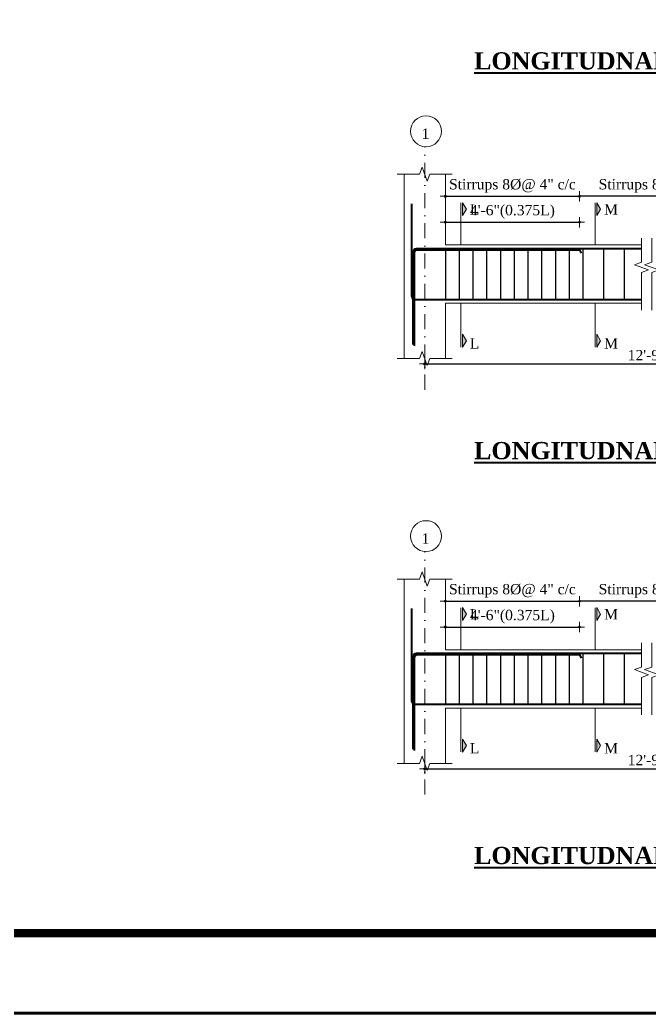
# Model space of a CAD drawing. Header units: inches. Extents: x 897 to 49934, y -34925 to -18564.
# Drawn here: x 25265 to 25631, y -25586 to -25009 of the extents above; entities that cross this region are included whole.
import ezdxf

# ---------------------------------------------------------------- set-up
doc = ezdxf.new("R2010")
doc.units = ezdxf.units.IN
doc.header["$LTSCALE"] = 35
doc.header["$MEASUREMENT"] = 0
doc.header["$PDMODE"] = 34
doc.linetypes.add('DASHDOTX2', pattern=[2, 1, -0.5, 0, -0.5])
for name, color, linetype, lineweight in [('SES- Door&Window', 21, 'Continuous', 15), ('SES-CENTRE', 8, 'DASHDOTX2', 13), ('SES-DIMENSION', 142, 'Continuous', 13), ('SES-HACTH', 8, 'Continuous', 13), ('SES-REBARS', 1, 'Continuous', 40), ('SES-SHEETS', 7, 'Continuous', 60), ('SES-SLAB OUTLINE', 4, 'Continuous', 18), ('SES-TEXT', 3, 'Continuous', 20), ('SES-TitleText', 7, 'Continuous', 40)]:
    doc.layers.add(name, color=color, linetype=linetype, lineweight=lineweight)
doc.layers.add('SES-STIRRUP', color=10, linetype='Continuous')
doc.styles.add('SES-ARAIL', font='times.ttf', dxfattribs={"height": 6})
doc.styles.add('SES-Title Text', font='times.ttf', dxfattribs={"height": 10})
doc.dimstyles.new('1.4', dxfattribs={"dimscale": 0, "dimtxt": 6, "dimasz": 0.5, "dimexe": 2, "dimexo": 9, "dimgap": 2, "dimtad": 1, "dimdec": 0, "dimlfac": 0.5, "dimzin": 3, "dimdsep": 46, "dimlunit": 4, "dimtxsty": 'SES-ARAIL', "dimblk": 'DIM', "dimcen": 3, "dimdle": 3, "dimse1": 1, "dimse2": 1, "dimclrd": 256, "dimclre": 256, "dimclrt": 7, "dimadec": 1, "dimazin": 2, "dimtfac": 1, "dimtdec": 0, "dimtix": 1, "dimtofl": 0, "dimtmove": 2, "dimatfit": 3, "dimldrblk": 'arrow', "dimfxl": 2, "dimfrac": 2, "dimtolj": 2, "dimtzin": 0, "dimarcsym": 0})

# ---------------------------------------------------------------- blocks, each defined once
blk = doc.blocks.new('s1')
at = {"layer": 'SES-SHEETS', "color": 8}
blk.add_lwpolyline([(14202.23, -12888.64), (17370.23, -12888.64), (17370.23, -15126.64), (14202.23, -15126.64)], close=True, dxfattribs=at)
at = {"layer": 'SES-SHEETS'}
for points in [[(14295.23, -12933.64), (17325.23, -12933.64), (17325.23, -15081.64), (14295.23, -15081.64)], [(14296.23, -12934.64), (17324.23, -12934.64), (17324.23, -15080.64), (14296.23, -15080.64)], [(14297.23, -12935.64), (17323.23, -12935.64), (17323.23, -15079.64), (14297.23, -15079.64)], [(14298.23, -12936.64), (17322.23, -12936.64), (17322.23, -15078.64), (14298.23, -15078.64)]]:
    blk.add_lwpolyline(points, close=True, dxfattribs=at)
blk = doc.blocks.new('DIM')
at = {"layer": 'SES-DIMENSION'}
h = blk.add_hatch(color=256, dxfattribs=at)
h.paths.add_polyline_path([(0, 1.3), (0, 0), (1.3, 0, 0.414214)])
h.paths.add_polyline_path([(1.3, 0), (0, 0), (0, -1.3, 0.414214)])
h.paths.add_polyline_path([(0, 0), (-1.3, 0, 0.414214), (0, -1.3)])
h.paths.add_polyline_path([(0, 1.3, 0.414214), (-1.3, 0), (0, 0)])
for p, q in [((-6, 0), (6, 0)), ((0, 6), (0, -6))]:
    blk.add_line(p, q, dxfattribs=at)
blk.add_circle((0, 0), 1.28, dxfattribs=at)
blk = doc.blocks.new('*D250')
at = {"layer": 'Defpoints', "color": 0, "ltscale": 10, "transparency": 16777216}
for p in [(25590, -25361.95), (25512, -25382.67), (25590, -25385.42)]:
    blk.add_point(p, dxfattribs=at)
at = {"layer": 'SES-DIMENSION', "lineweight": -2, "ltscale": 10, "transparency": 16777216}
blk.add_line((25512.5, -25361.95), (25589.5, -25361.95), dxfattribs=at)
at = {"layer": 'SES-DIMENSION', "lineweight": -2, "ltscale": 10, "transparency": 16777216, "xscale": 0.5, "yscale": 0.5, "zscale": 0.5, "rotation": 180}
blk.add_blockref('DIM', (25512, -25361.95), dxfattribs=at)
at = {"layer": 'SES-DIMENSION', "lineweight": -2, "ltscale": 10, "transparency": 16777216, "xscale": 0.5, "yscale": 0.5, "zscale": 0.5}
blk.add_blockref('DIM', (25590, -25361.95), dxfattribs=at)
at = {"layer": 'SES-DIMENSION', "color": 7, "ltscale": 10, "transparency": 16777216, "insert": (25551, -25355.93), "char_height": 6, "attachment_point": 5, "style": 'SES-ARAIL'}
blk.add_mtext('\\A2;4\'-6"(0.375L)', dxfattribs=at)
blk = doc.blocks.new('arrow')
at = {"layer": 'SES-DIMENSION'}
blk.add_lwpolyline([(1.2, 0, 0, 2.1, 0), (-2.3, 0, 0, 0, 0), (1.2, 0, 0, 0, 0)], format="xyseb", dxfattribs=at)
blk = doc.blocks.new('*D251')
at = {"layer": 'Defpoints', "color": 0, "ltscale": 10, "transparency": 16777216}
for p in [(25590, -25346.91), (25512, -25358.89), (25590, -25363.45)]:
    blk.add_point(p, dxfattribs=at)
at = {"layer": 'SES-DIMENSION', "lineweight": -2, "ltscale": 10, "transparency": 16777216}
blk.add_line((25512.5, -25346.91), (25589.5, -25346.91), dxfattribs=at)
at = {"layer": 'SES-DIMENSION', "lineweight": -2, "ltscale": 10, "transparency": 16777216, "xscale": 0.5, "yscale": 0.5, "zscale": 0.5, "rotation": 180}
blk.add_blockref('DIM', (25512, -25346.91), dxfattribs=at)
at = {"layer": 'SES-DIMENSION', "lineweight": -2, "ltscale": 10, "transparency": 16777216, "xscale": 0.5, "yscale": 0.5, "zscale": 0.5}
blk.add_blockref('DIM', (25590, -25346.91), dxfattribs=at)
at = {"layer": 'SES-DIMENSION', "color": 7, "ltscale": 10, "transparency": 16777216, "insert": (25551, -25340.88), "char_height": 6, "attachment_point": 5, "style": 'SES-ARAIL'}
blk.add_mtext('\\A2;Stirrups 8%%C@ 4" c/c', dxfattribs=at)
blk = doc.blocks.new('*D261')
at = {"layer": 'Defpoints', "color": 0, "ltscale": 10, "transparency": 16777216}
for p in [(25590, -25346.91), (25686, -25364.95), (25590, -25385.42)]:
    blk.add_point(p, dxfattribs=at)
at = {"layer": 'SES-DIMENSION', "lineweight": -2, "ltscale": 10, "transparency": 16777216}
blk.add_line((25685.5, -25346.91), (25590.5, -25346.91), dxfattribs=at)
at = {"layer": 'SES-DIMENSION', "lineweight": -2, "ltscale": 10, "transparency": 16777216, "xscale": 0.5, "yscale": 0.5, "zscale": 0.5, "rotation": 180}
blk.add_blockref('DIM', (25590, -25346.91), dxfattribs=at)
at = {"layer": 'SES-DIMENSION', "lineweight": -2, "ltscale": 10, "transparency": 16777216, "xscale": 0.5, "yscale": 0.5, "zscale": 0.5}
blk.add_blockref('DIM', (25686, -25346.91), dxfattribs=at)
at = {"layer": 'SES-DIMENSION', "color": 7, "ltscale": 10, "transparency": 16777216, "insert": (25638, -25340.88), "char_height": 6, "attachment_point": 5, "style": 'SES-ARAIL'}
blk.add_mtext('\\A2;Stirrups 8%%C@ 6" c/c', dxfattribs=at)
blk = doc.blocks.new('*D262')
at = {"layer": 'Defpoints', "color": 0, "ltscale": 10, "transparency": 16777216}
for p in [(25500, -25444.35), (25758, -25443.24), (25758, -25444.35)]:
    blk.add_point(p, dxfattribs=at)
at = {"layer": 'SES-DIMENSION', "lineweight": -2, "ltscale": 10, "transparency": 16777216}
blk.add_line((25500.5, -25444.35), (25757.5, -25444.35), dxfattribs=at)
at = {"layer": 'SES-DIMENSION', "lineweight": -2, "ltscale": 10, "transparency": 16777216, "xscale": 0.5, "yscale": 0.5, "zscale": 0.5, "rotation": 180}
blk.add_blockref('DIM', (25500, -25444.35), dxfattribs=at)
at = {"layer": 'SES-DIMENSION', "lineweight": -2, "ltscale": 10, "transparency": 16777216, "xscale": 0.5, "yscale": 0.5, "zscale": 0.5}
blk.add_blockref('DIM', (25758, -25444.35), dxfattribs=at)
at = {"layer": 'SES-DIMENSION', "color": 7, "ltscale": 10, "transparency": 16777216, "insert": (25629, -25439.29), "char_height": 6, "attachment_point": 5, "style": 'SES-ARAIL'}
blk.add_mtext('\\A2;12\'-9"', dxfattribs=at)
blk = doc.blocks.new('*D263')
at = {"layer": 'Defpoints', "color": 0, "ltscale": 10, "transparency": 16777216}
for p in [(25590, -25126.57), (25512, -25147.28), (25590, -25150.03)]:
    blk.add_point(p, dxfattribs=at)
at = {"layer": 'SES-DIMENSION', "lineweight": -2, "ltscale": 10, "transparency": 16777216}
blk.add_line((25512.5, -25126.57), (25589.5, -25126.57), dxfattribs=at)
at = {"layer": 'SES-DIMENSION', "lineweight": -2, "ltscale": 10, "transparency": 16777216, "xscale": 0.5, "yscale": 0.5, "zscale": 0.5, "rotation": 180}
blk.add_blockref('DIM', (25512, -25126.57), dxfattribs=at)
at = {"layer": 'SES-DIMENSION', "lineweight": -2, "ltscale": 10, "transparency": 16777216, "xscale": 0.5, "yscale": 0.5, "zscale": 0.5}
blk.add_blockref('DIM', (25590, -25126.57), dxfattribs=at)
at = {"layer": 'SES-DIMENSION', "color": 7, "ltscale": 10, "transparency": 16777216, "insert": (25551, -25120.54), "char_height": 6, "attachment_point": 5, "style": 'SES-ARAIL'}
blk.add_mtext('\\A2;4\'-6"(0.375L)', dxfattribs=at)
blk = doc.blocks.new('*D264')
at = {"layer": 'Defpoints', "color": 0, "ltscale": 10, "transparency": 16777216}
for p in [(25590, -25111.52), (25512, -25123.5), (25590, -25128.07)]:
    blk.add_point(p, dxfattribs=at)
at = {"layer": 'SES-DIMENSION', "lineweight": -2, "ltscale": 10, "transparency": 16777216}
blk.add_line((25512.5, -25111.52), (25589.5, -25111.52), dxfattribs=at)
at = {"layer": 'SES-DIMENSION', "lineweight": -2, "ltscale": 10, "transparency": 16777216, "xscale": 0.5, "yscale": 0.5, "zscale": 0.5, "rotation": 180}
blk.add_blockref('DIM', (25512, -25111.52), dxfattribs=at)
at = {"layer": 'SES-DIMENSION', "lineweight": -2, "ltscale": 10, "transparency": 16777216, "xscale": 0.5, "yscale": 0.5, "zscale": 0.5}
blk.add_blockref('DIM', (25590, -25111.52), dxfattribs=at)
at = {"layer": 'SES-DIMENSION', "color": 7, "ltscale": 10, "transparency": 16777216, "insert": (25551, -25105.49), "char_height": 6, "attachment_point": 5, "style": 'SES-ARAIL'}
blk.add_mtext('\\A2;Stirrups 8%%C@ 4" c/c', dxfattribs=at)
blk = doc.blocks.new('*D274')
at = {"layer": 'Defpoints', "color": 0, "ltscale": 10, "transparency": 16777216}
for p in [(25590, -25111.52), (25686, -25129.57), (25590, -25150.03)]:
    blk.add_point(p, dxfattribs=at)
at = {"layer": 'SES-DIMENSION', "lineweight": -2, "ltscale": 10, "transparency": 16777216}
blk.add_line((25685.5, -25111.52), (25590.5, -25111.52), dxfattribs=at)
at = {"layer": 'SES-DIMENSION', "lineweight": -2, "ltscale": 10, "transparency": 16777216, "xscale": 0.5, "yscale": 0.5, "zscale": 0.5, "rotation": 180}
blk.add_blockref('DIM', (25590, -25111.52), dxfattribs=at)
at = {"layer": 'SES-DIMENSION', "lineweight": -2, "ltscale": 10, "transparency": 16777216, "xscale": 0.5, "yscale": 0.5, "zscale": 0.5}
blk.add_blockref('DIM', (25686, -25111.52), dxfattribs=at)
at = {"layer": 'SES-DIMENSION', "color": 7, "ltscale": 10, "transparency": 16777216, "insert": (25638, -25105.49), "char_height": 6, "attachment_point": 5, "style": 'SES-ARAIL'}
blk.add_mtext('\\A2;Stirrups 8%%C@ 6" c/c', dxfattribs=at)
blk = doc.blocks.new('*D275')
at = {"layer": 'Defpoints', "color": 0, "ltscale": 10, "transparency": 16777216}
for p in [(25500, -25208.96), (25758, -25207.86), (25758, -25208.96)]:
    blk.add_point(p, dxfattribs=at)
at = {"layer": 'SES-DIMENSION', "lineweight": -2, "ltscale": 10, "transparency": 16777216}
blk.add_line((25500.5, -25208.96), (25757.5, -25208.96), dxfattribs=at)
at = {"layer": 'SES-DIMENSION', "lineweight": -2, "ltscale": 10, "transparency": 16777216, "xscale": 0.5, "yscale": 0.5, "zscale": 0.5, "rotation": 180}
blk.add_blockref('DIM', (25500, -25208.96), dxfattribs=at)
at = {"layer": 'SES-DIMENSION', "lineweight": -2, "ltscale": 10, "transparency": 16777216, "xscale": 0.5, "yscale": 0.5, "zscale": 0.5}
blk.add_blockref('DIM', (25758, -25208.96), dxfattribs=at)
at = {"layer": 'SES-DIMENSION', "color": 7, "ltscale": 10, "transparency": 16777216, "insert": (25629, -25203.9), "char_height": 6, "attachment_point": 5, "style": 'SES-ARAIL'}
blk.add_mtext('\\A2;12\'-9"', dxfattribs=at)

msp = doc.modelspace()

# ---------------------------------------------------------------- hatches: boundary and pattern name
at = {"layer": 'SES-HACTH', "ltscale": 10}
for points in [[(25521.91, -25115.28), (25521.91, -25122.78), (25524.22, -25119.03)], [(25599.99, -25115.28), (25599.99, -25122.78), (25602.3, -25119.03)], [(25521.91, -25199.23), (25521.91, -25191.72), (25524.22, -25195.47)], [(25599.99, -25199.23), (25599.99, -25191.72), (25602.3, -25195.47)], [(25521.91, -25350.67), (25521.91, -25358.17), (25524.22, -25354.42)], [(25599.99, -25350.67), (25599.99, -25358.17), (25602.3, -25354.42)], [(25521.91, -25434.61), (25521.91, -25427.11), (25524.22, -25430.86)], [(25599.99, -25434.61), (25599.99, -25427.11), (25602.3, -25430.86)]]:
    msp.add_hatch(color=256, dxfattribs=at).paths.add_polyline_path(points)

# ---------------------------------------------------------------- linework, layer by layer
at = {"layer": 'SES-CENTRE', "ltscale": 0.25}
for p, q in [((25500, -25223.96), (25500, -25082.72)), ((25500, -25459.34), (25500, -25318.1))]:
    msp.add_line(p, q, dxfattribs=at)
at = {"layer": 'SES-DIMENSION', "ltscale": 10}
for p, q in [((25521.05, -25139.83), (25521.05, -25115.33)), ((25599.13, -25139.83), (25599.13, -25115.33)), ((25521.05, -25199.18), (25521.05, -25173.63)), ((25599.13, -25199.18), (25599.13, -25173.63)), ((25521.05, -25375.21), (25521.05, -25350.72)), ((25599.13, -25375.21), (25599.13, -25350.72)), ((25521.05, -25434.56), (25521.05, -25409.02)), ((25599.13, -25434.56), (25599.13, -25409.02))]:
    msp.add_line(p, q, dxfattribs=at)
for points in [[(25521.91, -25122.78), (25521.91, -25115.28), (25524.22, -25119.03), (25521.91, -25122.78)], [(25599.99, -25122.78), (25599.99, -25115.28), (25602.3, -25119.03), (25599.99, -25122.78)], [(25521.91, -25358.17), (25521.91, -25350.67), (25524.22, -25354.42), (25521.91, -25358.17)], [(25599.99, -25358.17), (25599.99, -25350.67), (25602.3, -25354.42), (25599.99, -25358.17)]]:
    msp.add_lwpolyline(points, dxfattribs=at)
at = {"layer": 'SES-DIMENSION', "linetype": 'Continuous', "ltscale": 10}
for centre in [(25500.77, -25073.72), (25500.77, -25309.1)]:
    msp.add_circle(centre, 9, dxfattribs=at)
at = {"layer": 'SES-REBARS', "ltscale": 10}
for points in [[(25512, -25171.63), (25494.52, -25171.63, -0.414214), (25492.5, -25169.62), (25492.5, -25115.83)], [(25493.25, -25197.63), (25493.25, -25143.85, -0.414214), (25495.27, -25141.83), (25512, -25141.83)], [(25494, -25198.38), (25494, -25144.6, -0.414214), (25496.02, -25142.58), (25512, -25142.58)], [(25512, -25407.02), (25494.52, -25407.02, -0.414214), (25492.5, -25405), (25492.5, -25351.21)], [(25493.25, -25433.02), (25493.25, -25379.23, -0.414214), (25495.27, -25377.21), (25512, -25377.21)], [(25494, -25433.77), (25494, -25379.98, -0.414214), (25496.02, -25377.96), (25512, -25377.96)]]:
    msp.add_lwpolyline(points, format="xyb", dxfattribs=at)
for points in [[(25512, -25141.83), (25626, -25141.83)], [(25512, -25142.58), (25590, -25142.58), (25590.96, -25144.58)], [(25626, -25171.63), (25512, -25171.63)], [(25512, -25377.21), (25626, -25377.21)], [(25512, -25377.96), (25590, -25377.96), (25590.96, -25379.96)], [(25626, -25407.02), (25512, -25407.02)]]:
    msp.add_lwpolyline(points, dxfattribs=at)
at = {"layer": 'SES-SLAB OUTLINE', "ltscale": 10}
for p, q in [((25488, -25205.83), (25488, -25098.66)), ((25512, -25139.83), (25512, -25098.66)), ((25512, -25139.83), (25626, -25139.83)), ((25512, -25205.83), (25512, -25173.63)), ((25512, -25173.63), (25626, -25173.63)), ((25488, -25441.21), (25488, -25334.05)), ((25512, -25375.21), (25512, -25334.05)), ((25512, -25375.21), (25626, -25375.21)), ((25512, -25441.21), (25512, -25409.02)), ((25512, -25409.02), (25626, -25409.02))]:
    msp.add_line(p, q, dxfattribs=at)
at = {"layer": 'SES-SLAB OUTLINE', "linetype": 'Continuous', "ltscale": 10}
for points in [[(25516, -25098.66), (25503, -25098.66), (25501.5, -25102.79), (25498.5, -25094.54), (25497, -25098.66), (25484, -25098.66)], [(25626, -25135.83), (25626, -25149.83), (25621.88, -25151.33), (25630.12, -25154.33), (25626, -25155.83), (25626, -25177.63)], [(25632, -25135.83), (25632, -25149.83), (25627.88, -25151.33), (25636.12, -25154.33), (25632, -25155.83), (25632, -25177.63)], [(25516, -25205.83), (25503, -25205.83), (25501.5, -25209.95), (25498.5, -25201.7), (25497, -25205.83), (25484, -25205.83)], [(25516, -25334.05), (25503, -25334.05), (25501.5, -25338.17), (25498.5, -25329.93), (25497, -25334.05), (25484, -25334.05)], [(25626, -25371.21), (25626, -25385.21), (25621.88, -25386.71), (25630.12, -25389.71), (25626, -25391.21), (25626, -25413.02)], [(25632, -25371.21), (25632, -25385.21), (25627.88, -25386.71), (25636.12, -25389.71), (25632, -25391.21), (25632, -25413.02)], [(25516, -25441.21), (25503, -25441.21), (25501.5, -25445.33), (25498.5, -25437.09), (25497, -25441.21), (25484, -25441.21)]]:
    msp.add_lwpolyline(points, dxfattribs=at)
at = {"layer": 'SES-STIRRUP'}
for p, q in [((25512, -25141.43), (25512, -25172.03)), ((25520, -25141.43), (25520, -25172.03)), ((25528, -25141.43), (25528, -25172.03)), ((25536, -25141.43), (25536, -25172.03)), ((25544, -25141.43), (25544, -25172.03)), ((25552, -25141.43), (25552, -25172.03)), ((25560, -25141.43), (25560, -25172.03)), ((25568, -25141.43), (25568, -25172.03)), ((25576, -25141.43), (25576, -25172.03)), ((25584, -25141.43), (25584, -25172.03)), ((25592, -25141.43), (25592, -25172.03)), ((25604, -25141.43), (25604, -25172.03)), ((25616, -25141.43), (25616, -25172.03)), ((25512, -25376.81), (25512, -25407.42)), ((25520, -25376.81), (25520, -25407.42)), ((25528, -25376.81), (25528, -25407.42)), ((25536, -25376.81), (25536, -25407.42)), ((25544, -25376.81), (25544, -25407.42)), ((25552, -25376.81), (25552, -25407.42)), ((25560, -25376.81), (25560, -25407.42)), ((25568, -25376.81), (25568, -25407.42)), ((25576, -25376.81), (25576, -25407.42)), ((25584, -25376.81), (25584, -25407.42)), ((25592, -25376.81), (25592, -25407.42)), ((25604, -25376.81), (25604, -25407.42)), ((25616, -25376.81), (25616, -25407.42))]:
    msp.add_line(p, q, dxfattribs=at)
at = {"layer": 'SES-TEXT', "ltscale": 10}
for points in [[(25521.91, -25191.72), (25521.91, -25199.23), (25524.22, -25195.47), (25521.91, -25191.72)], [(25599.99, -25191.72), (25599.99, -25199.23), (25602.3, -25195.47), (25599.99, -25191.72)], [(25521.91, -25427.11), (25521.91, -25434.61), (25524.22, -25430.86), (25521.91, -25427.11)], [(25599.99, -25427.11), (25599.99, -25434.61), (25602.3, -25430.86), (25599.99, -25427.11)]]:
    msp.add_lwpolyline(points, dxfattribs=at)

# ---------------------------------------------------------------- block references
at = {"layer": 'SES- Door&Window'}
msp.add_blockref('s1', (9649.81, -10459.76), dxfattribs=at)

# ---------------------------------------------------------------- texts
at = {"layer": 'SES-TEXT', "style": 'SES-ARAIL'}
for p in [(25498.24, -25078.12), (25498.24, -25313.5)]:
    msp.add_text('1', height=6, dxfattribs=at).set_placement(p)
at = {"layer": 'SES-TEXT', "ltscale": 10, "style": 'SES-ARAIL'}
for s, p in [('L', (25526.21, -25122.12)), ('M', (25604.29, -25122.12)), ('L', (25526.21, -25200.05)), ('M', (25604.29, -25200.05)), ('L', (25526.21, -25357.51)), ('M', (25604.29, -25357.51)), ('L', (25526.21, -25435.44)), ('M', (25604.29, -25435.44))]:
    msp.add_text(s, height=6, dxfattribs=at).set_placement(p)
at = {"layer": 'SES-TitleText', "char_height": 10, "width": 521.0009, "attachment_point": 1, "style": 'SES-Title Text'}
for s, insert in [('{\\fTimes New Roman|b1|i0|c0|p18;\\LLONGITUDNAL SECTION OF  SECOND FLOOR BEAM ALONG Y-AXIS}', (25528.73, -25027.79)), ('{\\fTimes New Roman|b1|i0|c0|p18;\\LLONGITUDNAL SECTION OF  FIRST FLOOR BEAM ALONG Y-AXIS}', (25528.73, -25254.36)), ('{\\fTimes New Roman|b1|i0|c0|p18;\\LLONGITUDNAL SECTION OF  PLINTH BEAM ALONG Y-AXIS}', (25528.73, -25489.75))]:
    msp.add_mtext(s, dxfattribs=dict(at, insert=insert))

# ---------------------------------------------------------------- dimensions: what is measured, and where the dimension line sits
at = {"layer": 'SES-DIMENSION', "ltscale": 10}
for base, p1, p2, text, picture, middle in [((25590, -25111.52), (25512, -25123.5), (25590, -25128.07), 'Stirrups 8%%C@ 4" c/c', '*D264', (25551, -25105.49)), ((25590, -25126.57), (25512, -25147.28), (25590, -25150.03), '4\'-6"(0.375L)', '*D263', (25551, -25120.54)), ((25758, -25208.96), (25500, -25208.96), (25758, -25207.86), '12\'-9"', '*D275', (25629, -25203.9)), ((25590, -25346.91), (25512, -25358.89), (25590, -25363.45), 'Stirrups 8%%C@ 4" c/c', '*D251', (25551, -25340.88)), ((25590, -25361.95), (25512, -25382.67), (25590, -25385.42), '4\'-6"(0.375L)', '*D250', (25551, -25355.93)), ((25758, -25444.35), (25500, -25444.35), (25758, -25443.24), '12\'-9"', '*D262', (25629, -25439.29))]:
    dim = msp.add_linear_dim(base=base, p1=p1, p2=p2, text=text, dimstyle='1.4', override={"dimscale": 1}, dxfattribs=at)
    dim.commit()
    dim.dimension.update_dxf_attribs({"geometry": picture, "text_midpoint": middle})
for base, p1, p2, picture, middle in [((25590, -25111.52), (25686, -25129.57), (25590, -25150.03), '*D274', (25638, -25105.49)), ((25590, -25346.91), (25686, -25364.95), (25590, -25385.42), '*D261', (25638, -25340.88))]:
    dim = msp.add_linear_dim(base=base, p1=p1, p2=p2, angle=180, text='Stirrups 8%%C@ 6" c/c', dimstyle='1.4', override={"dimscale": 1}, dxfattribs=at)
    dim.commit()
    dim.dimension.update_dxf_attribs({"geometry": picture, "text_midpoint": middle})

doc.saveas('drawing.dxf')
